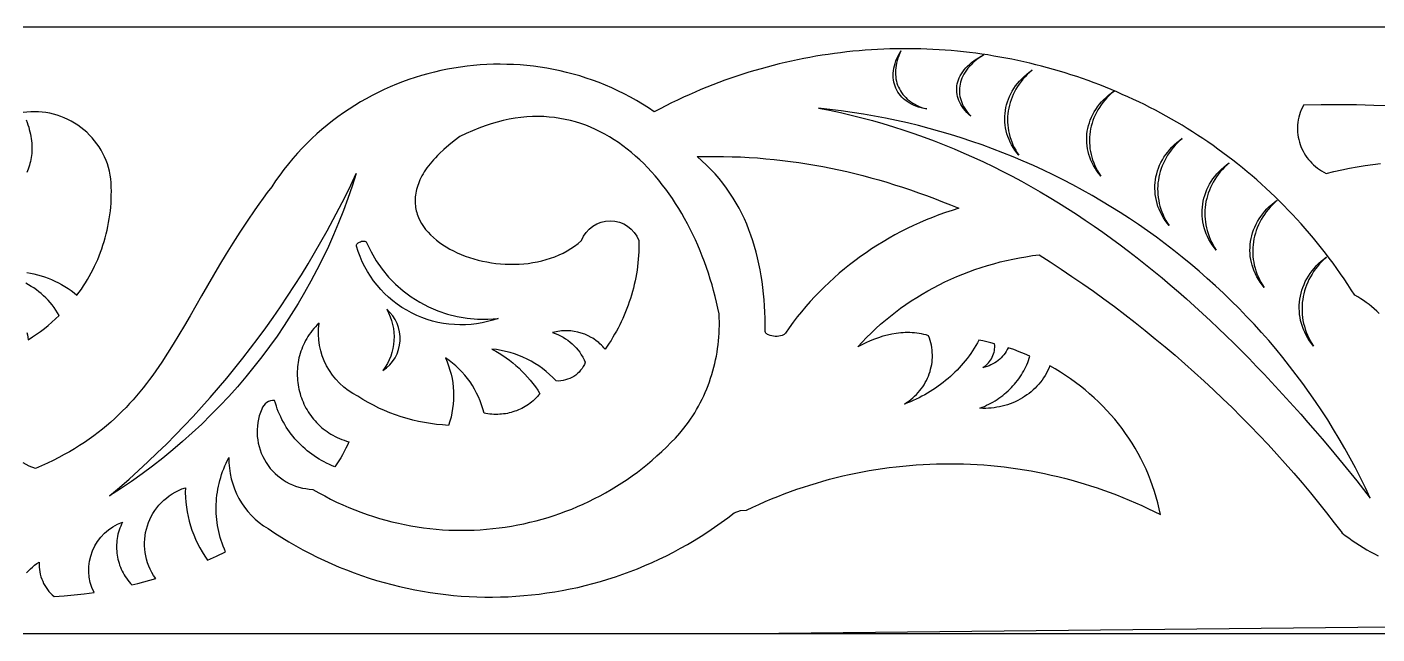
# Model space of a CAD drawing. Extents: x -444 to 493, y 179 to 249.
# Drawn here: x -209.2 to -53.6, y 178.8 to 248.8 of the extents above; entities that cross this region are included whole.
import ezdxf

# ---------------------------------------------------------------- set-up
doc = ezdxf.new("R2010")
doc.units = 0
doc.layers.add('LAYER_1', color=18, linetype='CONTINUOUS')

msp = doc.modelspace()

# ---------------------------------------------------------------- linework, layer by layer
at = {"layer": 'LAYER_1'}
for points in [[(-209.63, 248.78), (-141.13, 248.78), (-122, 248.78), (24.45, 248.78), (92.96, 248.78)], [(-53.34, 215.75), (-53.62, 216.02), (-53.91, 216.28), (-54.21, 216.53), (-54.51, 216.77), (-54.82, 217), (-55.15, 217.23), (-55.47, 217.44), (-55.81, 217.65), (-56.16, 217.84), (-56.56, 218.48), (-56.96, 219.1), (-57.37, 219.72), (-57.79, 220.33), (-58.22, 220.93), (-58.65, 221.53), (-59.09, 222.12), (-59.54, 222.71), (-59.99, 223.29), (-60.44, 223.86), (-60.91, 224.42), (-61.38, 224.98), (-61.85, 225.53), (-62.33, 226.08), (-62.82, 226.62), (-63.31, 227.15), (-63.81, 227.67), (-64.32, 228.19), (-64.83, 228.7), (-65.34, 229.2), (-65.86, 229.7), (-66.39, 230.19), (-66.92, 230.67), (-67.45, 231.15), (-67.99, 231.62), (-68.54, 232.08), (-69.09, 232.53), (-69.65, 232.98), (-70.21, 233.42), (-70.77, 233.85), (-71.34, 234.28), (-71.92, 234.7), (-72.49, 235.11), (-73.08, 235.52), (-73.66, 235.92), (-74.26, 236.31), (-74.85, 236.69), (-75.45, 237.07), (-76.05, 237.44), (-76.66, 237.8), (-77.27, 238.15), (-77.89, 238.5), (-78.51, 238.84), (-79.13, 239.17), (-79.76, 239.5), (-80.39, 239.82), (-81.02, 240.13), (-81.66, 240.43), (-82.3, 240.73), (-82.94, 241.01), (-83.59, 241.3), (-84.24, 241.57), (-84.89, 241.83), (-85.54, 242.09), (-86.2, 242.34), (-86.86, 242.59), (-87.53, 242.82), (-88.19, 243.05), (-88.86, 243.27), (-89.53, 243.48), (-90.2, 243.69), (-90.88, 243.89), (-91.56, 244.08), (-92.24, 244.26), (-92.92, 244.43), (-93.6, 244.6), (-94.29, 244.76), (-94.98, 244.91), (-95.67, 245.05), (-96.36, 245.19), (-97.05, 245.31), (-97.75, 245.43), (-98.44, 245.55), (-99.14, 245.65), (-99.84, 245.75), (-100.54, 245.83), (-101.24, 245.91), (-101.95, 245.99), (-102.65, 246.05), (-103.35, 246.11), (-104.06, 246.15), (-104.77, 246.19), (-105.47, 246.23), (-106.18, 246.25), (-106.89, 246.27), (-107.6, 246.27), (-108.31, 246.27), (-109.02, 246.26), (-109.73, 246.25), (-110.44, 246.22), (-111.15, 246.19), (-111.86, 246.15), (-112.57, 246.1), (-113.28, 246.04), (-113.99, 245.97), (-114.7, 245.9), (-115.41, 245.81), (-116.12, 245.72), (-116.83, 245.62), (-117.54, 245.52), (-118.25, 245.4), (-118.95, 245.27), (-119.66, 245.14), (-120.37, 245), (-121.07, 244.85), (-121.78, 244.69), (-122.48, 244.52), (-123.18, 244.35), (-123.88, 244.16), (-124.58, 243.97), (-125.28, 243.77), (-125.98, 243.56), (-126.67, 243.34), (-127.37, 243.11), (-128.06, 242.87), (-128.75, 242.63), (-129.44, 242.37), (-130.13, 242.11), (-130.81, 241.84), (-131.5, 241.56), (-132.18, 241.27), (-132.86, 240.97), (-133.53, 240.67), (-134.21, 240.35), (-134.88, 240.03), (-135.55, 239.69), (-136.22, 239.35), (-136.88, 239), (-137.56, 239.45), (-138.25, 239.89), (-138.94, 240.3), (-139.64, 240.69), (-140.35, 241.06), (-141.07, 241.42), (-141.79, 241.75), (-142.52, 242.06), (-143.25, 242.36), (-143.99, 242.63), (-144.73, 242.89), (-145.48, 243.13), (-146.23, 243.34), (-146.98, 243.54), (-147.74, 243.72), (-148.5, 243.88), (-149.26, 244.02), (-150.02, 244.15), (-150.79, 244.25), (-151.56, 244.33), (-152.32, 244.4), (-153.09, 244.45), (-153.86, 244.47), (-154.63, 244.48), (-155.4, 244.48), (-156.17, 244.45), (-156.93, 244.4), (-157.7, 244.34), (-158.46, 244.26), (-159.22, 244.16), (-159.97, 244.04), (-160.73, 243.9), (-161.48, 243.75), (-162.22, 243.58), (-162.97, 243.39), (-163.7, 243.18), (-164.44, 242.95), (-165.16, 242.71), (-165.89, 242.45), (-166.6, 242.17), (-167.31, 241.87), (-168.01, 241.56), (-168.71, 241.23), (-169.39, 240.88), (-170.07, 240.51), (-170.74, 240.13), (-171.41, 239.73), (-172.06, 239.31), (-172.7, 238.88), (-173.34, 238.42), (-173.96, 237.96), (-174.57, 237.47), (-175.18, 236.97), (-175.77, 236.45), (-176.35, 235.91), (-176.91, 235.36), (-177.47, 234.79), (-178.01, 234.21), (-178.54, 233.61), (-179.05, 232.99), (-179.56, 232.35), (-180.04, 231.7), (-180.52, 231.04), (-180.97, 230.35), (-181.48, 229.68), (-181.97, 229.02), (-182.45, 228.36), (-182.91, 227.7), (-183.81, 226.4), (-184.66, 225.12), (-185.47, 223.85), (-186.24, 222.6), (-186.98, 221.36), (-187.7, 220.15), (-189.07, 217.77), (-190.38, 215.48), (-191.03, 214.36), (-191.67, 213.27), (-192.32, 212.2), (-192.98, 211.15), (-193.65, 210.12), (-194.34, 209.12), (-194.69, 208.62), (-195.05, 208.14), (-195.41, 207.66), (-195.78, 207.18), (-196.16, 206.72), (-196.55, 206.25), (-196.94, 205.8), (-197.35, 205.35), (-197.76, 204.91), (-198.19, 204.47), (-198.62, 204.05), (-199.07, 203.63), (-199.53, 203.21), (-200, 202.8), (-200.48, 202.4), (-200.98, 202.01), (-201.49, 201.62), (-202.01, 201.25), (-202.56, 200.87), (-203.11, 200.51), (-203.69, 200.15), (-204.28, 199.8), (-204.88, 199.46), (-205.51, 199.13), (-206.15, 198.8), (-206.81, 198.48), (-207.5, 198.17), (-208.2, 197.87), (-208.92, 198.13), (-209.63, 198.51)], [(-51.92, 239.67), (-53.94, 239.74), (-55.97, 239.79), (-58, 239.81), (-60.02, 239.8), (-62.05, 239.77), (-62.19, 239.49), (-62.32, 239.21), (-62.43, 238.93), (-62.52, 238.64), (-62.6, 238.36), (-62.66, 238.07), (-62.71, 237.78), (-62.74, 237.49), (-62.75, 237.2), (-62.75, 236.92), (-62.74, 236.63), (-62.71, 236.35), (-62.66, 236.07), (-62.61, 235.79), (-62.53, 235.51), (-62.45, 235.24), (-62.35, 234.98), (-62.24, 234.72), (-62.11, 234.46), (-61.98, 234.21), (-61.83, 233.97), (-61.67, 233.74), (-61.49, 233.51), (-61.31, 233.29), (-61.11, 233.08), (-60.91, 232.88), (-60.69, 232.69), (-60.46, 232.51), (-60.22, 232.34), (-59.97, 232.18), (-59.71, 232.03), (-59.44, 231.9), (-58.55, 232.12), (-57.65, 232.31), (-56.76, 232.49), (-55.86, 232.65), (-54.97, 232.8), (-54.07, 232.92), (-53.17, 233.02)], [(-209.27, 238.06), (-209.16, 237.78), (-209.07, 237.5), (-208.98, 237.23), (-208.91, 236.96), (-208.84, 236.69), (-208.78, 236.42), (-208.73, 236.16), (-208.69, 235.9), (-208.66, 235.65), (-208.63, 235.39), (-208.61, 235.15), (-208.61, 234.9), (-208.61, 234.66), (-208.61, 234.42), (-208.63, 234.18), (-208.65, 233.95), (-208.69, 233.72), (-208.72, 233.49), (-208.77, 233.26), (-208.83, 233.04), (-208.89, 232.83), (-208.96, 232.61), (-209.03, 232.4), (-209.11, 232.19), (-209.2, 231.99)], [(-209.18, 213.55), (-209.12, 213.28), (-209.08, 213), (-209.04, 212.72), (-208.56, 213.03), (-208.09, 213.34), (-207.63, 213.67), (-207.17, 214.01), (-206.73, 214.37), (-206.3, 214.73), (-205.88, 215.11), (-205.47, 215.5), (-205.65, 215.82), (-205.85, 216.13), (-206.06, 216.43), (-206.28, 216.72), (-206.51, 217), (-206.75, 217.27), (-207, 217.54), (-207.26, 217.79), (-207.53, 218.03), (-207.8, 218.25), (-208.09, 218.47), (-208.38, 218.68), (-208.68, 218.87), (-208.99, 219.06), (-209.31, 219.23)], [(492.62, 185.2), (-126.2, 178.78), (-209.63, 178.78)], [(107.88, 178.78), (24.45, 178.78), (-133.48, 178.78)]]:
    msp.add_lwpolyline(points, dxfattribs=at)
for points in [[(-108.46, 246.03), (-108.59, 245.74), (-108.71, 245.46), (-108.81, 245.18), (-108.89, 244.9), (-108.96, 244.62), (-109.02, 244.35), (-109.06, 244.07), (-109.08, 243.81), (-109.09, 243.55), (-109.09, 243.29), (-109.06, 243.03), (-109.03, 242.79), (-108.98, 242.54), (-108.92, 242.3), (-108.84, 242.07), (-108.75, 241.85), (-108.64, 241.63), (-108.52, 241.42), (-108.39, 241.21), (-108.24, 241.01), (-108.08, 240.82), (-107.91, 240.64), (-107.72, 240.47), (-107.52, 240.3), (-107.31, 240.15), (-107.09, 240), (-106.85, 239.86), (-106.6, 239.74), (-106.34, 239.62), (-106.07, 239.51), (-105.78, 239.42), (-105.48, 239.33), (-105.81, 239.39), (-106.13, 239.47), (-106.43, 239.55), (-106.72, 239.65), (-106.99, 239.77), (-107.25, 239.89), (-107.5, 240.03), (-107.73, 240.17), (-107.95, 240.33), (-108.15, 240.5), (-108.34, 240.68), (-108.51, 240.87), (-108.66, 241.07), (-108.81, 241.27), (-108.93, 241.49), (-109.04, 241.71), (-109.13, 241.94), (-109.21, 242.18), (-109.27, 242.42), (-109.31, 242.67), (-109.34, 242.93), (-109.35, 243.19), (-109.34, 243.46), (-109.31, 243.73), (-109.27, 244.01), (-109.21, 244.29), (-109.13, 244.57), (-109.03, 244.86), (-108.92, 245.15), (-108.78, 245.44), (-108.63, 245.73)], [(-98.89, 245.57), (-99.17, 245.39), (-99.44, 245.21), (-99.7, 245.02), (-99.94, 244.83), (-100.16, 244.63), (-100.37, 244.43), (-100.57, 244.22), (-100.74, 244.01), (-100.91, 243.79), (-101.06, 243.57), (-101.19, 243.35), (-101.31, 243.12), (-101.42, 242.89), (-101.51, 242.66), (-101.58, 242.43), (-101.64, 242.19), (-101.68, 241.96), (-101.71, 241.72), (-101.72, 241.48), (-101.71, 241.25), (-101.69, 241.01), (-101.65, 240.77), (-101.6, 240.53), (-101.53, 240.3), (-101.45, 240.06), (-101.35, 239.83), (-101.23, 239.6), (-101.09, 239.37), (-100.94, 239.14), (-100.78, 238.92), (-100.59, 238.7), (-100.39, 238.48), (-100.64, 238.69), (-100.86, 238.91), (-101.06, 239.13), (-101.24, 239.36), (-101.41, 239.59), (-101.55, 239.82), (-101.68, 240.05), (-101.78, 240.29), (-101.87, 240.53), (-101.94, 240.77), (-101.99, 241.01), (-102.02, 241.25), (-102.03, 241.5), (-102.03, 241.74), (-102.01, 241.98), (-101.96, 242.22), (-101.9, 242.46), (-101.83, 242.7), (-101.73, 242.93), (-101.62, 243.16), (-101.48, 243.39), (-101.34, 243.62), (-101.17, 243.84), (-100.98, 244.06), (-100.78, 244.27), (-100.56, 244.47), (-100.33, 244.67), (-100.07, 244.87), (-99.8, 245.05), (-99.52, 245.23), (-99.21, 245.41)], [(-93.34, 243.78), (-93.63, 243.53), (-93.9, 243.28), (-94.15, 243.02), (-94.39, 242.75), (-94.61, 242.48), (-94.82, 242.2), (-95.02, 241.91), (-95.2, 241.61), (-95.36, 241.31), (-95.51, 241.01), (-95.65, 240.7), (-95.77, 240.39), (-95.87, 240.07), (-95.96, 239.75), (-96.03, 239.43), (-96.09, 239.11), (-96.13, 238.78), (-96.16, 238.45), (-96.17, 238.13), (-96.16, 237.8), (-96.14, 237.47), (-96.11, 237.14), (-96.05, 236.81), (-95.98, 236.49), (-95.9, 236.16), (-95.8, 235.84), (-95.68, 235.52), (-95.55, 235.2), (-95.4, 234.89), (-95.23, 234.58), (-95.05, 234.28), (-94.85, 233.98), (-95.09, 234.27), (-95.31, 234.57), (-95.51, 234.87), (-95.7, 235.18), (-95.86, 235.5), (-96, 235.82), (-96.13, 236.15), (-96.24, 236.47), (-96.32, 236.8), (-96.39, 237.14), (-96.44, 237.47), (-96.47, 237.81), (-96.49, 238.14), (-96.48, 238.48), (-96.46, 238.81), (-96.42, 239.14), (-96.36, 239.48), (-96.28, 239.8), (-96.18, 240.13), (-96.07, 240.45), (-95.94, 240.77), (-95.79, 241.08), (-95.62, 241.38), (-95.44, 241.68), (-95.24, 241.98), (-95.02, 242.26), (-94.78, 242.54), (-94.53, 242.8), (-94.26, 243.06), (-93.97, 243.31), (-93.66, 243.55)], [(-83.9, 241.38), (-84.19, 241.14), (-84.46, 240.88), (-84.71, 240.62), (-84.95, 240.35), (-85.17, 240.08), (-85.38, 239.8), (-85.58, 239.51), (-85.76, 239.22), (-85.92, 238.92), (-86.07, 238.61), (-86.21, 238.3), (-86.33, 237.99), (-86.43, 237.67), (-86.52, 237.35), (-86.59, 237.03), (-86.65, 236.71), (-86.69, 236.38), (-86.72, 236.06), (-86.73, 235.73), (-86.72, 235.4), (-86.7, 235.07), (-86.67, 234.74), (-86.61, 234.41), (-86.54, 234.09), (-86.46, 233.76), (-86.36, 233.44), (-86.24, 233.12), (-86.11, 232.81), (-85.96, 232.49), (-85.79, 232.18), (-85.61, 231.88), (-85.41, 231.58), (-85.65, 231.87), (-85.87, 232.17), (-86.07, 232.48), (-86.26, 232.79), (-86.42, 233.1), (-86.56, 233.42), (-86.69, 233.75), (-86.8, 234.08), (-86.88, 234.41), (-86.95, 234.74), (-87, 235.07), (-87.03, 235.41), (-87.05, 235.74), (-87.04, 236.08), (-87.02, 236.41), (-86.98, 236.75), (-86.92, 237.08), (-86.84, 237.41), (-86.74, 237.73), (-86.63, 238.05), (-86.5, 238.37), (-86.35, 238.68), (-86.18, 238.98), (-86, 239.28), (-85.79, 239.58), (-85.58, 239.86), (-85.34, 240.14), (-85.09, 240.41), (-84.82, 240.66), (-84.53, 240.91), (-84.22, 241.15)], [(-117.95, 239.42), (-116.69, 239.17), (-115.44, 238.9), (-114.2, 238.61), (-112.97, 238.31), (-111.74, 237.98), (-110.53, 237.64), (-109.33, 237.27), (-108.14, 236.89), (-106.96, 236.49), (-105.78, 236.07), (-104.62, 235.64), (-103.47, 235.18), (-102.32, 234.72), (-101.19, 234.23), (-100.06, 233.73), (-98.94, 233.21), (-97.83, 232.67), (-96.73, 232.12), (-95.64, 231.56), (-94.56, 230.98), (-93.48, 230.38), (-92.42, 229.77), (-91.36, 229.14), (-90.31, 228.5), (-89.27, 227.85), (-88.24, 227.19), (-87.22, 226.51), (-86.2, 225.81), (-85.2, 225.11), (-84.2, 224.39), (-83.2, 223.66), (-82.22, 222.92), (-81.24, 222.17), (-80.28, 221.4), (-79.31, 220.62), (-78.36, 219.84), (-77.41, 219.04), (-76.48, 218.23), (-75.54, 217.41), (-74.62, 216.59), (-73.7, 215.75), (-72.79, 214.9), (-71.89, 214.05), (-70.99, 213.18), (-70.1, 212.31), (-69.22, 211.43), (-68.34, 210.54), (-67.47, 209.64), (-66.61, 208.74), (-65.75, 207.83), (-64.9, 206.91), (-64.05, 205.98), (-63.21, 205.05), (-62.38, 204.11), (-61.55, 203.17), (-60.73, 202.22), (-59.92, 201.27), (-59.11, 200.31), (-57.5, 198.38), (-55.92, 196.43), (-54.37, 194.46), (-54.92, 195.63), (-55.48, 196.79), (-56.07, 197.93), (-56.67, 199.06), (-57.3, 200.18), (-57.94, 201.29), (-58.59, 202.38), (-59.27, 203.46), (-59.96, 204.53), (-60.67, 205.59), (-61.39, 206.63), (-62.13, 207.66), (-62.89, 208.68), (-63.66, 209.68), (-64.45, 210.67), (-65.25, 211.65), (-66.07, 212.61), (-66.9, 213.56), (-67.75, 214.49), (-68.62, 215.41), (-69.49, 216.32), (-70.39, 217.21), (-71.29, 218.08), (-72.21, 218.94), (-73.15, 219.79), (-74.09, 220.62), (-75.05, 221.43), (-76.03, 222.23), (-77.01, 223.02), (-78.01, 223.78), (-79.02, 224.53), (-80.04, 225.27), (-81.08, 225.99), (-82.13, 226.69), (-83.18, 227.38), (-84.25, 228.05), (-85.33, 228.7), (-86.43, 229.34), (-87.53, 229.96), (-88.64, 230.56), (-89.76, 231.14), (-90.9, 231.71), (-92.04, 232.26), (-93.19, 232.79), (-94.35, 233.3), (-95.52, 233.79), (-96.7, 234.27), (-97.89, 234.73), (-99.09, 235.17), (-100.3, 235.59), (-101.51, 235.99), (-102.73, 236.37), (-103.96, 236.73), (-105.2, 237.08), (-106.45, 237.4), (-107.7, 237.71), (-108.96, 237.99), (-110.22, 238.26), (-111.5, 238.5), (-112.78, 238.73), (-114.06, 238.93), (-115.35, 239.11), (-116.65, 239.28)], [(-76.04, 235.92), (-76.33, 235.67), (-76.59, 235.41), (-76.85, 235.14), (-77.09, 234.87), (-77.31, 234.59), (-77.52, 234.3), (-77.72, 234), (-77.9, 233.7), (-78.06, 233.39), (-78.21, 233.08), (-78.35, 232.76), (-78.46, 232.44), (-78.57, 232.12), (-78.66, 231.79), (-78.73, 231.46), (-78.79, 231.13), (-78.83, 230.79), (-78.86, 230.46), (-78.87, 230.12), (-78.86, 229.78), (-78.84, 229.45), (-78.8, 229.11), (-78.75, 228.77), (-78.68, 228.44), (-78.6, 228.11), (-78.5, 227.78), (-78.38, 227.45), (-78.25, 227.12), (-78.1, 226.8), (-77.93, 226.48), (-77.75, 226.17), (-77.55, 225.87), (-77.79, 226.16), (-78.01, 226.47), (-78.21, 226.78), (-78.39, 227.1), (-78.56, 227.43), (-78.7, 227.76), (-78.83, 228.09), (-78.93, 228.43), (-79.02, 228.77), (-79.09, 229.11), (-79.14, 229.45), (-79.17, 229.79), (-79.19, 230.14), (-79.18, 230.48), (-79.16, 230.83), (-79.12, 231.17), (-79.06, 231.51), (-78.98, 231.84), (-78.88, 232.18), (-78.77, 232.51), (-78.64, 232.83), (-78.49, 233.15), (-78.32, 233.46), (-78.14, 233.77), (-77.93, 234.07), (-77.71, 234.36), (-77.48, 234.65), (-77.23, 234.92), (-76.95, 235.19), (-76.67, 235.44), (-76.36, 235.69)], [(-131.95, 233.84), (-130.93, 233.86), (-129.92, 233.86), (-128.92, 233.85), (-127.92, 233.82), (-126.94, 233.79), (-125.96, 233.73), (-124.99, 233.67), (-124.03, 233.59), (-123.07, 233.5), (-122.12, 233.4), (-121.18, 233.28), (-120.24, 233.15), (-119.3, 233.01), (-118.37, 232.85), (-117.44, 232.68), (-116.52, 232.5), (-115.6, 232.31), (-114.68, 232.1), (-113.76, 231.88), (-112.85, 231.65), (-111.93, 231.4), (-111.02, 231.14), (-110.1, 230.87), (-109.19, 230.59), (-108.27, 230.29), (-107.35, 229.98), (-106.43, 229.66), (-105.51, 229.33), (-104.59, 228.98), (-103.66, 228.62), (-102.73, 228.25), (-101.79, 227.87), (-102.56, 227.63), (-103.32, 227.37), (-104.08, 227.1), (-104.82, 226.82), (-105.56, 226.52), (-106.3, 226.2), (-107.02, 225.88), (-107.73, 225.53), (-108.44, 225.18), (-109.14, 224.81), (-109.82, 224.42), (-110.5, 224.02), (-111.17, 223.61), (-111.83, 223.19), (-112.48, 222.75), (-113.12, 222.3), (-113.75, 221.83), (-114.37, 221.36), (-114.97, 220.87), (-115.57, 220.37), (-116.16, 219.86), (-116.73, 219.33), (-117.29, 218.79), (-117.84, 218.25), (-118.38, 217.69), (-118.9, 217.12), (-119.41, 216.53), (-119.91, 215.94), (-120.4, 215.34), (-120.87, 214.72), (-121.33, 214.1), (-121.77, 213.46), (-121.82, 213.41), (-121.87, 213.35), (-121.93, 213.31), (-122, 213.27), (-122.16, 213.2), (-122.34, 213.15), (-122.53, 213.12), (-122.73, 213.1), (-122.94, 213.1), (-123.15, 213.12), (-123.35, 213.15), (-123.54, 213.2), (-123.71, 213.26), (-123.85, 213.33), (-123.92, 213.38), (-123.97, 213.42), (-124.02, 213.47), (-124.05, 213.53), (-124.08, 213.58), (-124.09, 213.64), (-124.1, 213.7), (-124.09, 213.77), (-124.09, 214.49), (-124.11, 215.2), (-124.13, 215.91), (-124.17, 216.62), (-124.22, 217.32), (-124.29, 218.02), (-124.36, 218.72), (-124.46, 219.41), (-124.56, 220.1), (-124.68, 220.79), (-124.82, 221.46), (-124.97, 222.14), (-125.13, 222.8), (-125.32, 223.46), (-125.52, 224.11), (-125.74, 224.76), (-125.97, 225.4), (-126.23, 226.03), (-126.5, 226.65), (-126.79, 227.26), (-127.1, 227.87), (-127.43, 228.46), (-127.79, 229.05), (-128.16, 229.63), (-128.55, 230.19), (-128.97, 230.75), (-129.41, 231.29), (-129.87, 231.83), (-130.35, 232.35), (-130.86, 232.86), (-131.39, 233.36)], [(-70.61, 233.11), (-70.89, 232.86), (-71.16, 232.6), (-71.41, 232.33), (-71.65, 232.06), (-71.88, 231.77), (-72.09, 231.48), (-72.28, 231.19), (-72.46, 230.89), (-72.63, 230.58), (-72.78, 230.27), (-72.91, 229.95), (-73.03, 229.63), (-73.13, 229.31), (-73.22, 228.98), (-73.3, 228.65), (-73.35, 228.31), (-73.39, 227.98), (-73.42, 227.64), (-73.43, 227.31), (-73.43, 226.97), (-73.41, 226.63), (-73.37, 226.3), (-73.32, 225.96), (-73.25, 225.62), (-73.16, 225.29), (-73.06, 224.96), (-72.94, 224.63), (-72.81, 224.31), (-72.66, 223.99), (-72.49, 223.67), (-72.31, 223.36), (-72.11, 223.05), (-72.35, 223.35), (-72.57, 223.66), (-72.78, 223.97), (-72.96, 224.29), (-73.12, 224.61), (-73.27, 224.94), (-73.39, 225.28), (-73.5, 225.61), (-73.59, 225.95), (-73.66, 226.29), (-73.71, 226.64), (-73.74, 226.98), (-73.75, 227.32), (-73.75, 227.67), (-73.72, 228.01), (-73.68, 228.35), (-73.62, 228.69), (-73.54, 229.03), (-73.45, 229.36), (-73.33, 229.69), (-73.2, 230.02), (-73.05, 230.34), (-72.88, 230.65), (-72.7, 230.96), (-72.5, 231.26), (-72.28, 231.55), (-72.04, 231.83), (-71.79, 232.11), (-71.52, 232.37), (-71.23, 232.63), (-70.93, 232.87)], [(-65.09, 228.79), (-65.37, 228.54), (-65.64, 228.28), (-65.89, 228.01), (-66.13, 227.74), (-66.36, 227.46), (-66.57, 227.17), (-66.76, 226.87), (-66.94, 226.57), (-67.11, 226.26), (-67.25, 225.95), (-67.39, 225.63), (-67.51, 225.31), (-67.61, 224.99), (-67.7, 224.66), (-67.77, 224.33), (-67.83, 224), (-67.87, 223.66), (-67.9, 223.33), (-67.91, 222.99), (-67.91, 222.65), (-67.89, 222.32), (-67.85, 221.98), (-67.8, 221.64), (-67.73, 221.31), (-67.64, 220.97), (-67.54, 220.64), (-67.42, 220.32), (-67.29, 219.99), (-67.14, 219.67), (-66.97, 219.35), (-66.79, 219.04), (-66.59, 218.73), (-66.83, 219.03), (-67.05, 219.34), (-67.26, 219.65), (-67.44, 219.97), (-67.6, 220.3), (-67.75, 220.63), (-67.87, 220.96), (-67.98, 221.3), (-68.07, 221.63), (-68.14, 221.98), (-68.19, 222.32), (-68.22, 222.66), (-68.23, 223.01), (-68.22, 223.35), (-68.2, 223.69), (-68.16, 224.04), (-68.1, 224.38), (-68.02, 224.71), (-67.93, 225.05), (-67.81, 225.37), (-67.68, 225.7), (-67.53, 226.02), (-67.36, 226.33), (-67.18, 226.64), (-66.98, 226.94), (-66.76, 227.23), (-66.52, 227.52), (-66.27, 227.79), (-66, 228.06), (-65.71, 228.31), (-65.41, 228.56)], [(-59.41, 222.24), (-59.69, 221.99), (-59.96, 221.72), (-60.21, 221.45), (-60.45, 221.17), (-60.68, 220.88), (-60.89, 220.59), (-61.08, 220.28), (-61.26, 219.98), (-61.43, 219.66), (-61.58, 219.34), (-61.71, 219.02), (-61.83, 218.69), (-61.93, 218.36), (-62.02, 218.02), (-62.1, 217.69), (-62.15, 217.35), (-62.2, 217.01), (-62.22, 216.66), (-62.23, 216.32), (-62.23, 215.97), (-62.21, 215.63), (-62.17, 215.28), (-62.12, 214.94), (-62.05, 214.6), (-61.96, 214.26), (-61.86, 213.92), (-61.75, 213.59), (-61.61, 213.25), (-61.46, 212.93), (-61.29, 212.6), (-61.11, 212.28), (-60.91, 211.97), (-61.15, 212.28), (-61.38, 212.59), (-61.58, 212.91), (-61.76, 213.23), (-61.92, 213.57), (-62.07, 213.9), (-62.19, 214.24), (-62.3, 214.59), (-62.39, 214.93), (-62.46, 215.28), (-62.51, 215.63), (-62.54, 215.98), (-62.55, 216.34), (-62.55, 216.69), (-62.52, 217.04), (-62.48, 217.39), (-62.42, 217.73), (-62.34, 218.08), (-62.25, 218.42), (-62.13, 218.75), (-62, 219.09), (-61.85, 219.41), (-61.69, 219.73), (-61.5, 220.05), (-61.3, 220.35), (-61.08, 220.65), (-60.84, 220.94), (-60.59, 221.22), (-60.32, 221.5), (-60.03, 221.76), (-59.73, 222.01)]]:
    msp.add_lwpolyline(points, close=True, dxfattribs=at)
for points in [[(-209.21, 220.46), (-208.79, 220.39), (-208.37, 220.31), (-207.95, 220.21), (-207.54, 220.09), (-207.14, 219.96), (-206.74, 219.82), (-206.34, 219.66), (-205.95, 219.48), (-205.56, 219.29), (-205.19, 219.09), (-204.82, 218.87), (-204.45, 218.63), (-204.1, 218.38), (-203.75, 218.12), (-203.42, 217.84), (-203.16, 218.19), (-202.91, 218.55), (-202.67, 218.91), (-202.44, 219.27), (-202.21, 219.65), (-202, 220.02), (-201.79, 220.41), (-201.59, 220.79), (-201.39, 221.18), (-201.21, 221.58), (-201.03, 221.98), (-200.86, 222.39), (-200.71, 222.8), (-200.56, 223.21), (-200.42, 223.63), (-200.28, 224.05), (-200.16, 224.48), (-200.05, 224.91), (-199.95, 225.34), (-199.85, 225.78), (-199.77, 226.22), (-199.69, 226.66), (-199.63, 227.11), (-199.57, 227.56), (-199.53, 228.01), (-199.49, 228.47), (-199.47, 228.93), (-199.46, 229.39), (-199.45, 229.85), (-199.46, 230.32), (-199.48, 230.79), (-199.51, 231.26, 0.418111), (-209.63, 238.91)], [(-209.23, 185.83), (-209.01, 186.07), (-208.78, 186.29), (-208.55, 186.5), (-208.3, 186.7), (-208.04, 186.9), (-207.77, 187.08), (-207.78, 186.79), (-207.77, 186.5), (-207.74, 186.22), (-207.7, 185.94), (-207.64, 185.66), (-207.57, 185.39), (-207.48, 185.12), (-207.37, 184.87), (-207.26, 184.61), (-207.12, 184.37), (-206.98, 184.13), (-206.82, 183.9), (-206.65, 183.68), (-206.46, 183.48), (-206.27, 183.28), (-206.06, 183.09), (-204.9, 183.18), (-203.75, 183.29), (-202.6, 183.42), (-201.45, 183.57, -0.448476), (-198.16, 191.68), (-198.27, 191.45), (-198.38, 191.22), (-198.47, 190.99), (-198.55, 190.76), (-198.62, 190.52), (-198.69, 190.28), (-198.74, 190.04), (-198.78, 189.8), (-198.82, 189.56), (-198.84, 189.32), (-198.86, 189.08), (-198.86, 188.83), (-198.86, 188.59), (-198.84, 188.35), (-198.82, 188.11), (-198.79, 187.87), (-198.75, 187.64), (-198.7, 187.4), (-198.64, 187.17), (-198.57, 186.93), (-198.5, 186.71), (-198.41, 186.48), (-198.32, 186.26), (-198.21, 186.04), (-198.1, 185.82), (-197.98, 185.61), (-197.85, 185.4), (-197.71, 185.2), (-197.57, 185), (-197.41, 184.81), (-197.25, 184.62), (-197.08, 184.44), (-196.39, 184.61), (-195.7, 184.78), (-195.02, 184.97), (-194.34, 185.17), (-194.58, 185.52), (-194.79, 185.88), (-194.98, 186.25), (-195.14, 186.62), (-195.28, 187), (-195.4, 187.39), (-195.49, 187.78), (-195.56, 188.17), (-195.61, 188.56), (-195.63, 188.95), (-195.63, 189.34), (-195.61, 189.73), (-195.56, 190.12), (-195.5, 190.5), (-195.41, 190.88), (-195.3, 191.26), (-195.17, 191.62), (-195.02, 191.98), (-194.85, 192.33), (-194.66, 192.68), (-194.45, 193.01), (-194.22, 193.32), (-193.97, 193.63), (-193.7, 193.92), (-193.41, 194.2), (-193.11, 194.46), (-192.79, 194.71), (-192.45, 194.93), (-192.09, 195.14), (-191.72, 195.33), (-191.33, 195.5), (-190.92, 195.64), (-190.93, 195.08), (-190.91, 194.53), (-190.87, 193.97), (-190.8, 193.42), (-190.72, 192.87), (-190.61, 192.33), (-190.48, 191.79), (-190.33, 191.26), (-190.16, 190.74), (-189.96, 190.22), (-189.75, 189.71), (-189.51, 189.21), (-189.26, 188.72), (-188.98, 188.24), (-188.68, 187.76), (-188.37, 187.3), (-187.32, 187.76), (-186.29, 188.25), (-186.43, 188.57), (-186.56, 188.91), (-186.68, 189.24), (-186.79, 189.57), (-186.9, 189.91), (-186.99, 190.25), (-187.07, 190.6), (-187.14, 190.94), (-187.21, 191.29), (-187.26, 191.63), (-187.3, 191.98), (-187.33, 192.33), (-187.36, 192.68), (-187.37, 193.03), (-187.37, 193.38), (-187.36, 193.73), (-187.35, 194.08), (-187.32, 194.42), (-187.28, 194.77), (-187.24, 195.12), (-187.18, 195.47), (-187.11, 195.81), (-187.04, 196.15), (-186.95, 196.49), (-186.85, 196.83), (-186.75, 197.17), (-186.63, 197.5), (-186.5, 197.84), (-186.37, 198.17), (-186.22, 198.49), (-186.07, 198.81), (-185.9, 199.13, 0.272009), (-181.38, 190.93), (-180.6, 190.41), (-179.8, 189.9), (-179, 189.41), (-178.19, 188.94), (-177.37, 188.49), (-176.55, 188.06), (-175.72, 187.64), (-174.88, 187.24), (-174.04, 186.86), (-173.19, 186.5), (-172.34, 186.16), (-171.48, 185.83), (-170.62, 185.52), (-169.76, 185.23), (-168.89, 184.96), (-168.01, 184.71), (-167.13, 184.47), (-166.25, 184.26), (-165.37, 184.06), (-164.48, 183.87), (-163.59, 183.71), (-162.7, 183.56), (-161.81, 183.44), (-160.91, 183.33), (-160.02, 183.23), (-159.12, 183.16), (-158.22, 183.1), (-157.32, 183.06), (-156.42, 183.04), (-155.52, 183.04), (-154.62, 183.05), (-153.72, 183.08), (-152.83, 183.13), (-151.93, 183.2), (-151.04, 183.28), (-150.14, 183.39), (-149.25, 183.51), (-148.36, 183.64), (-147.48, 183.8), (-146.59, 183.97), (-145.71, 184.16), (-144.84, 184.37), (-143.96, 184.59), (-143.09, 184.84), (-142.23, 185.1), (-141.37, 185.38), (-140.51, 185.67), (-139.66, 185.98), (-138.81, 186.31), (-137.97, 186.66), (-137.14, 187.03), (-136.31, 187.41), (-135.49, 187.81), (-134.67, 188.22), (-133.86, 188.66), (-133.06, 189.11), (-132.27, 189.58), (-131.48, 190.07), (-130.7, 190.57), (-129.93, 191.09), (-129.17, 191.63), (-128.42, 192.18), (-127.68, 192.75), (-126.95, 193.02), (-126.25, 193.05), (-125.53, 193.39), (-124.82, 193.72), (-124.1, 194.04), (-123.37, 194.35), (-122.64, 194.65), (-121.91, 194.93), (-121.18, 195.21), (-120.44, 195.47), (-119.69, 195.72), (-118.95, 195.96), (-118.2, 196.19), (-117.45, 196.41), (-116.69, 196.62), (-115.93, 196.81), (-115.17, 197), (-114.41, 197.17), (-113.65, 197.33), (-112.88, 197.48), (-112.11, 197.62), (-111.34, 197.75), (-110.57, 197.87), (-109.8, 197.97), (-109.02, 198.07), (-108.24, 198.15), (-107.47, 198.22), (-106.69, 198.28), (-105.91, 198.33), (-105.13, 198.37), (-104.35, 198.4), (-103.57, 198.41), (-102.79, 198.42), (-102.01, 198.41), (-101.23, 198.39), (-100.45, 198.36), (-99.67, 198.32), (-98.89, 198.27), (-98.11, 198.2), (-97.33, 198.13), (-96.55, 198.04), (-95.78, 197.94), (-95, 197.83), (-94.23, 197.71), (-93.45, 197.58), (-92.68, 197.44), (-91.92, 197.28), (-91.15, 197.11), (-90.39, 196.94), (-89.62, 196.75), (-88.86, 196.55), (-88.11, 196.34), (-87.35, 196.11), (-86.6, 195.88), (-85.85, 195.63), (-85.11, 195.37), (-84.36, 195.11), (-83.62, 194.83), (-82.89, 194.53), (-82.16, 194.23), (-81.43, 193.92), (-80.71, 193.59), (-79.99, 193.25), (-79.27, 192.9), (-78.56, 192.54), (-78.7, 193.22), (-78.86, 193.89), (-79.04, 194.56), (-79.24, 195.22), (-79.46, 195.87), (-79.69, 196.51), (-79.94, 197.15), (-80.21, 197.77), (-80.5, 198.39), (-80.8, 199), (-81.12, 199.6), (-81.46, 200.2), (-81.82, 200.78), (-82.18, 201.35), (-82.57, 201.91), (-82.97, 202.47), (-83.39, 203.01), (-83.82, 203.54), (-84.27, 204.06), (-84.73, 204.57), (-85.2, 205.07), (-85.69, 205.55), (-86.19, 206.03), (-86.71, 206.49), (-87.24, 206.93), (-87.78, 207.37), (-88.33, 207.79), (-88.9, 208.2), (-89.48, 208.59), (-90.07, 208.97), (-90.68, 209.34), (-91.29, 209.69), (-91.41, 209.4), (-91.55, 209.12), (-91.69, 208.85), (-91.85, 208.58), (-92.01, 208.32), (-92.19, 208.06), (-92.38, 207.82), (-92.58, 207.58), (-92.78, 207.35), (-93, 207.13), (-93.22, 206.92), (-93.45, 206.72), (-93.69, 206.53), (-93.94, 206.34), (-94.2, 206.17), (-94.46, 206), (-94.73, 205.84), (-95, 205.7), (-95.28, 205.56), (-95.57, 205.44), (-95.86, 205.32), (-96.16, 205.22), (-96.47, 205.13), (-96.77, 205.05), (-97.08, 204.98), (-97.4, 204.92), (-97.72, 204.87), (-98.04, 204.83), (-98.36, 204.81), (-98.69, 204.8), (-99.02, 204.8), (-99.35, 204.82), (-99.09, 204.92), (-98.83, 205.03), (-98.58, 205.15), (-98.33, 205.27), (-98.09, 205.4), (-97.85, 205.53), (-97.61, 205.68), (-97.38, 205.82), (-97.16, 205.98), (-96.94, 206.13), (-96.72, 206.3), (-96.51, 206.47), (-96.31, 206.64), (-96.11, 206.82), (-95.92, 207.01), (-95.73, 207.2), (-95.55, 207.39), (-95.37, 207.59), (-95.2, 207.8), (-95.04, 208.01), (-94.88, 208.22), (-94.73, 208.44), (-94.58, 208.66), (-94.44, 208.89), (-94.31, 209.12), (-94.19, 209.35), (-94.07, 209.59), (-93.96, 209.83), (-93.85, 210.07), (-93.76, 210.32), (-93.67, 210.57), (-93.59, 210.83), (-94.2, 211.09), (-94.82, 211.33), (-95.46, 211.57), (-96.09, 211.78), (-96.2, 211.57), (-96.32, 211.36), (-96.45, 211.17), (-96.59, 210.98), (-96.74, 210.8), (-96.9, 210.62), (-97.07, 210.46), (-97.26, 210.31), (-97.45, 210.17), (-97.65, 210.04), (-97.86, 209.92), (-98.08, 209.81), (-98.3, 209.71), (-98.53, 209.63), (-98.77, 209.55), (-99.02, 209.5), (-98.84, 209.62), (-98.68, 209.75), (-98.52, 209.89), (-98.38, 210.03), (-98.25, 210.19), (-98.13, 210.35), (-98.03, 210.52), (-97.93, 210.7), (-97.85, 210.88), (-97.78, 211.07), (-97.73, 211.26), (-97.68, 211.45), (-97.66, 211.64), (-97.64, 211.84), (-97.64, 212.04), (-97.66, 212.24), (-98.1, 212.36), (-98.55, 212.47), (-99.01, 212.57), (-99.46, 212.66), (-99.63, 212.35), (-99.81, 212.04), (-100, 211.73), (-100.19, 211.43), (-100.39, 211.14), (-100.6, 210.85), (-100.82, 210.56), (-101.04, 210.28), (-101.27, 210.01), (-101.5, 209.74), (-101.74, 209.47), (-101.99, 209.21), (-102.24, 208.96), (-102.5, 208.71), (-102.76, 208.47), (-103.03, 208.23), (-103.31, 208), (-103.59, 207.78), (-103.88, 207.56), (-104.17, 207.34), (-104.47, 207.14), (-104.77, 206.94), (-105.08, 206.74), (-105.39, 206.55), (-105.71, 206.37), (-106.03, 206.2), (-106.36, 206.03), (-106.69, 205.87), (-107.03, 205.71), (-107.37, 205.57), (-107.71, 205.43), (-108.06, 205.29), (-107.8, 205.46), (-107.56, 205.63), (-107.32, 205.81), (-107.09, 206), (-106.88, 206.2), (-106.67, 206.4), (-106.47, 206.62), (-106.29, 206.84), (-106.11, 207.06), (-105.95, 207.29), (-105.79, 207.53), (-105.65, 207.77), (-105.52, 208.02), (-105.4, 208.27), (-105.29, 208.53), (-105.19, 208.79), (-105.1, 209.05), (-105.03, 209.32), (-104.97, 209.59), (-104.91, 209.86), (-104.87, 210.13), (-104.85, 210.41), (-104.83, 210.68), (-104.83, 210.96), (-104.84, 211.24), (-104.86, 211.52), (-104.9, 211.8), (-104.95, 212.08), (-105.01, 212.36), (-105.08, 212.63), (-105.17, 212.91), (-105.27, 213.18), (-105.54, 213.26), (-105.81, 213.32), (-106.08, 213.38), (-106.35, 213.43), (-106.62, 213.46), (-106.89, 213.49), (-107.15, 213.51), (-107.42, 213.53), (-107.68, 213.53), (-107.95, 213.53), (-108.21, 213.52), (-108.47, 213.5), (-108.99, 213.44), (-109.51, 213.35), (-110.02, 213.24), (-110.53, 213.11), (-111.03, 212.95), (-111.52, 212.77), (-112.01, 212.57), (-112.5, 212.36), (-112.97, 212.13), (-113.44, 211.88), (-112.94, 212.43), (-112.42, 212.96), (-111.89, 213.48), (-111.36, 213.99), (-110.8, 214.49), (-110.24, 214.97), (-109.67, 215.44), (-109.08, 215.89), (-108.49, 216.34), (-107.88, 216.77), (-107.27, 217.18), (-106.64, 217.58), (-106.01, 217.97), (-105.36, 218.34), (-104.71, 218.7), (-104.05, 219.05), (-103.38, 219.38), (-102.7, 219.69), (-102.02, 220), (-101.32, 220.28), (-100.63, 220.55), (-99.92, 220.81), (-99.2, 221.05), (-98.48, 221.27), (-97.76, 221.48), (-97.03, 221.68), (-96.29, 221.86), (-95.55, 222.02), (-94.8, 222.16), (-94.05, 222.29), (-93.29, 222.41), (-92.53, 222.5), (-91.26, 221.69), (-90, 220.86), (-88.75, 220.02), (-87.51, 219.16), (-86.28, 218.3), (-85.06, 217.42), (-83.86, 216.53), (-82.66, 215.62), (-81.48, 214.7), (-80.3, 213.78), (-79.14, 212.83), (-77.99, 211.88), (-76.86, 210.92), (-75.73, 209.94), (-74.62, 208.95), (-73.51, 207.95), (-72.43, 206.94), (-71.35, 205.91), (-70.28, 204.88), (-69.23, 203.83), (-68.19, 202.77), (-67.16, 201.7), (-66.15, 200.63), (-65.15, 199.53), (-64.16, 198.43), (-63.18, 197.32), (-62.22, 196.2), (-61.27, 195.07), (-60.34, 193.92), (-59.41, 192.77), (-58.51, 191.6), (-57.61, 190.43), (-57.65, 190.45), (-57.26, 190.15), (-56.85, 189.86), (-56.44, 189.57), (-56.03, 189.29), (-55.61, 189.02), (-55.18, 188.76), (-54.75, 188.5), (-54.32, 188.25), (-53.88, 188.01), (-53.44, 187.78)]]:
    msp.add_lwpolyline(points, format="xyb", dxfattribs=at)
for points in [[(-133.46, 202.5), (-133.2, 202.85), (-132.94, 203.2), (-132.69, 203.56), (-132.45, 203.93), (-132.22, 204.3), (-132, 204.68), (-131.78, 205.06), (-131.58, 205.45), (-131.38, 205.84), (-131.19, 206.23), (-131.01, 206.63), (-130.84, 207.04), (-130.68, 207.44), (-130.53, 207.86), (-130.39, 208.27), (-130.25, 208.69), (-130.13, 209.11), (-130.01, 209.53), (-129.91, 209.96), (-129.81, 210.39), (-129.72, 210.82), (-129.65, 211.26), (-129.58, 211.69), (-129.52, 212.13), (-129.47, 212.57), (-129.44, 213.01), (-129.41, 213.46), (-129.39, 213.9), (-129.38, 214.35), (-129.38, 214.79), (-129.4, 215.24), (-129.42, 215.69), (-129.56, 216.36), (-129.71, 217.04), (-129.87, 217.71), (-130.05, 218.38), (-130.23, 219.05), (-130.43, 219.71), (-130.64, 220.37), (-130.87, 221.03), (-131.1, 221.68), (-131.35, 222.33), (-131.6, 222.97), (-131.87, 223.61), (-132.15, 224.24), (-132.45, 224.86), (-132.75, 225.48), (-133.06, 226.08), (-133.39, 226.68), (-133.72, 227.27), (-134.07, 227.85), (-134.42, 228.42), (-134.79, 228.98), (-135.17, 229.53), (-135.56, 230.07), (-135.96, 230.59), (-136.36, 231.11), (-136.78, 231.61), (-137.21, 232.09), (-137.65, 232.56), (-138.1, 233.02), (-138.56, 233.47), (-139.03, 233.89), (-139.5, 234.31), (-139.99, 234.7), (-140.49, 235.08), (-140.99, 235.44), (-141.51, 235.78), (-142.03, 236.11), (-142.57, 236.41), (-143.11, 236.7), (-143.66, 236.97), (-144.22, 237.21), (-144.79, 237.44), (-145.36, 237.64), (-145.95, 237.83), (-146.54, 237.99), (-147.14, 238.12), (-147.75, 238.24), (-148.37, 238.33), (-149, 238.39), (-149.63, 238.44), (-150.28, 238.45), (-150.93, 238.44), (-151.58, 238.41), (-152.25, 238.34), (-152.92, 238.25), (-153.6, 238.13), (-154.29, 237.99), (-154.98, 237.81), (-155.68, 237.61), (-156.39, 237.37), (-157.11, 237.11), (-157.83, 236.82), (-158.56, 236.49), (-159.3, 236.13), (-159.96, 235.64), (-160.57, 235.15), (-161.13, 234.66), (-161.64, 234.18), (-161.88, 233.94), (-162.11, 233.7), (-162.33, 233.46), (-162.53, 233.23), (-162.73, 232.99), (-162.91, 232.76), (-163.08, 232.52), (-163.24, 232.29), (-163.39, 232.06), (-163.53, 231.83), (-163.66, 231.6), (-163.78, 231.37), (-163.89, 231.15), (-163.98, 230.92), (-164.07, 230.7), (-164.15, 230.48), (-164.22, 230.26), (-164.28, 230.04), (-164.33, 229.83), (-164.37, 229.61), (-164.4, 229.4), (-164.43, 229.19), (-164.44, 228.98), (-164.45, 228.77), (-164.44, 228.57), (-164.43, 228.37), (-164.41, 228.17), (-164.39, 227.97), (-164.35, 227.77), (-164.31, 227.57), (-164.26, 227.38), (-164.2, 227.19), (-164.13, 227), (-164.06, 226.82), (-163.89, 226.45), (-163.7, 226.1), (-163.47, 225.76), (-163.23, 225.42), (-162.95, 225.1), (-162.66, 224.79), (-162.34, 224.49), (-162, 224.2), (-161.64, 223.92), (-161.27, 223.66), (-160.87, 223.41), (-160.46, 223.17), (-160.03, 222.95), (-159.59, 222.74), (-159.13, 222.54), (-158.66, 222.36), (-158.18, 222.19), (-157.69, 222.04), (-157.19, 221.9), (-156.69, 221.78), (-156.17, 221.68), (-155.65, 221.59), (-155.13, 221.52), (-154.6, 221.47), (-154.06, 221.43), (-153.53, 221.41), (-153, 221.41), (-152.46, 221.43), (-151.93, 221.47), (-151.4, 221.52), (-150.88, 221.6), (-150.35, 221.7), (-149.84, 221.81), (-149.33, 221.95), (-148.83, 222.11), (-148.34, 222.29), (-147.86, 222.49), (-147.39, 222.71), (-146.94, 222.95), (-146.49, 223.22), (-146.07, 223.51), (-145.65, 223.82), (-145.26, 224.16, -0.6875), (-138.65, 224.16), (-138.65, 223.72), (-138.65, 223.29), (-138.67, 222.86), (-138.69, 222.43), (-138.73, 222), (-138.77, 221.58), (-138.82, 221.15), (-138.87, 220.73), (-138.94, 220.32), (-139.01, 219.9), (-139.1, 219.49), (-139.19, 219.08), (-139.28, 218.67), (-139.39, 218.27), (-139.5, 217.87), (-139.63, 217.47), (-139.76, 217.08), (-139.89, 216.69), (-140.04, 216.3), (-140.19, 215.92), (-140.35, 215.54), (-140.51, 215.16), (-140.69, 214.79), (-140.87, 214.42), (-141.05, 214.06), (-141.25, 213.7), (-141.45, 213.34), (-141.66, 212.99), (-141.87, 212.64), (-142.09, 212.3), (-142.32, 211.96), (-142.55, 211.63), (-142.69, 211.79), (-142.83, 211.95), (-142.98, 212.1), (-143.14, 212.24), (-143.29, 212.38), (-143.46, 212.52), (-143.62, 212.64), (-143.8, 212.76), (-143.97, 212.88), (-144.15, 212.98), (-144.52, 213.18), (-144.9, 213.35), (-145.29, 213.48), (-145.69, 213.6), (-146.1, 213.68), (-146.3, 213.71), (-146.51, 213.73), (-146.72, 213.75), (-146.93, 213.75), (-147.14, 213.75), (-147.35, 213.75), (-147.56, 213.73), (-147.77, 213.71), (-147.98, 213.68), (-148.19, 213.64), (-148.4, 213.59), (-148.61, 213.53), (-148.3, 213.43), (-147.99, 213.3), (-147.69, 213.16), (-147.4, 213), (-147.12, 212.83), (-146.85, 212.65), (-146.59, 212.45), (-146.34, 212.23), (-146.11, 212.01), (-145.88, 211.77), (-145.67, 211.52), (-145.47, 211.26), (-145.29, 210.99), (-145.12, 210.71), (-144.96, 210.41), (-144.83, 210.11), (-144.94, 209.86), (-145.06, 209.62), (-145.21, 209.4), (-145.37, 209.19), (-145.55, 208.99), (-145.74, 208.81), (-145.94, 208.64), (-146.16, 208.49), (-146.39, 208.36), (-146.62, 208.24), (-146.87, 208.15), (-147.12, 208.07), (-147.38, 208.01), (-147.65, 207.97), (-147.92, 207.95), (-148.19, 207.96), (-148.56, 208.34), (-148.95, 208.71), (-149.34, 209.05), (-149.76, 209.38), (-150.19, 209.69), (-150.63, 209.97), (-151.08, 210.24), (-151.55, 210.48), (-152.02, 210.71), (-152.51, 210.91), (-153, 211.09), (-153.51, 211.24), (-154.02, 211.37), (-154.53, 211.48), (-155.06, 211.57), (-155.59, 211.63), (-155.16, 211.4), (-154.75, 211.16), (-154.34, 210.9), (-153.95, 210.63), (-153.56, 210.35), (-153.19, 210.06), (-152.82, 209.75), (-152.47, 209.43), (-152.13, 209.1), (-151.8, 208.76), (-151.48, 208.41), (-151.17, 208.04), (-150.87, 207.67), (-150.59, 207.29), (-150.32, 206.89), (-150.06, 206.49), (-150.21, 206.32), (-150.36, 206.15), (-150.52, 205.98), (-150.68, 205.83), (-150.85, 205.68), (-151.02, 205.53), (-151.2, 205.39), (-151.38, 205.26), (-151.56, 205.14), (-151.75, 205.02), (-151.94, 204.91), (-152.14, 204.8), (-152.34, 204.71), (-152.54, 204.62), (-152.75, 204.53), (-152.96, 204.46), (-153.17, 204.39), (-153.38, 204.32), (-153.6, 204.27), (-153.81, 204.22), (-154.03, 204.18), (-154.25, 204.15), (-154.48, 204.12), (-154.7, 204.11), (-154.92, 204.1), (-155.15, 204.09), (-155.37, 204.1), (-155.6, 204.11), (-155.82, 204.13), (-156.05, 204.16), (-156.28, 204.2), (-156.5, 204.25), (-156.63, 204.73), (-156.78, 205.2), (-156.95, 205.67), (-157.15, 206.12), (-157.36, 206.57), (-157.6, 207), (-157.85, 207.43), (-158.12, 207.84), (-158.41, 208.24), (-158.72, 208.63), (-159.05, 209), (-159.4, 209.36), (-159.76, 209.7), (-160.15, 210.02), (-160.54, 210.33), (-160.96, 210.63), (-160.76, 210.16), (-160.58, 209.69), (-160.43, 209.21), (-160.3, 208.73), (-160.19, 208.24), (-160.11, 207.75), (-160.05, 207.26), (-160.02, 206.76), (-160.01, 206.26), (-160.02, 205.77), (-160.06, 205.27), (-160.12, 204.78), (-160.2, 204.29), (-160.31, 203.8), (-160.44, 203.32), (-160.6, 202.84), (-161.29, 202.89), (-161.98, 202.95), (-162.67, 203.04), (-163.36, 203.15), (-164.04, 203.29), (-164.71, 203.44), (-165.38, 203.62), (-166.04, 203.82), (-166.7, 204.04), (-167.35, 204.29), (-167.99, 204.55), (-168.62, 204.84), (-169.25, 205.15), (-169.86, 205.47), (-170.47, 205.83), (-171.06, 206.2, -0.321587), (-175.52, 214.63), (-175.73, 214.42), (-175.94, 214.21), (-176.13, 213.99), (-176.31, 213.77), (-176.48, 213.55), (-176.64, 213.32), (-176.8, 213.09), (-176.94, 212.85), (-177.08, 212.61), (-177.2, 212.37), (-177.32, 212.13), (-177.43, 211.88), (-177.52, 211.63), (-177.61, 211.38), (-177.7, 211.13), (-177.77, 210.87), (-177.83, 210.62), (-177.89, 210.36), (-177.93, 210.1), (-177.97, 209.84), (-178, 209.59), (-178.02, 209.33), (-178.03, 209.07), (-178.04, 208.81), (-178.03, 208.55), (-178.02, 208.29), (-178, 208.03), (-177.97, 207.77), (-177.94, 207.52), (-177.89, 207.26), (-177.84, 207.01), (-177.78, 206.76), (-177.71, 206.51), (-177.64, 206.26), (-177.55, 206.02), (-177.46, 205.78), (-177.36, 205.54), (-177.26, 205.3), (-177.15, 205.07), (-177.03, 204.84), (-176.9, 204.62), (-176.76, 204.4), (-176.62, 204.18), (-176.47, 203.96), (-176.32, 203.76), (-176.15, 203.55), (-175.98, 203.35), (-175.8, 203.16), (-175.62, 202.97), (-175.43, 202.79), (-175.23, 202.61), (-175.03, 202.44), (-174.82, 202.28), (-174.6, 202.12), (-174.38, 201.97), (-174.15, 201.83), (-173.91, 201.69), (-173.67, 201.56), (-173.42, 201.44), (-173.17, 201.32), (-172.9, 201.21), (-172.64, 201.12), (-172.36, 201.03), (-172.09, 200.94), (-172.25, 200.56), (-172.42, 200.19), (-172.61, 199.82), (-172.81, 199.45), (-173.02, 199.1), (-173.24, 198.75), (-173.47, 198.4), (-173.71, 198.06), (-174.02, 198.19), (-174.33, 198.32), (-174.64, 198.47), (-174.94, 198.62), (-175.23, 198.78), (-175.52, 198.95), (-175.81, 199.13), (-176.08, 199.31), (-176.36, 199.5), (-176.62, 199.7), (-176.88, 199.91), (-177.13, 200.13), (-177.38, 200.35), (-177.62, 200.58), (-177.86, 200.81), (-178.08, 201.05), (-178.3, 201.3), (-178.51, 201.56), (-178.72, 201.82), (-178.92, 202.09), (-179.11, 202.36), (-179.29, 202.64), (-179.46, 202.92), (-179.63, 203.21), (-179.79, 203.51), (-179.94, 203.81), (-180.08, 204.12), (-180.21, 204.43), (-180.33, 204.74), (-180.44, 205.06), (-180.55, 205.38), (-180.64, 205.71, 0.338872), (-182.13, 204.72, 0.525468), (-176.23, 195.46), (-175.55, 195.07), (-174.87, 194.7), (-174.18, 194.34), (-173.49, 194), (-172.79, 193.68), (-172.09, 193.37), (-171.39, 193.09), (-170.69, 192.82), (-169.97, 192.56), (-169.26, 192.33), (-168.55, 192.11), (-167.83, 191.9), (-167.11, 191.72), (-166.38, 191.55), (-165.66, 191.39), (-164.93, 191.25), (-164.21, 191.13), (-163.48, 191.03), (-162.75, 190.94), (-162.02, 190.87), (-161.29, 190.81), (-160.56, 190.77), (-159.83, 190.74), (-159.11, 190.74), (-158.38, 190.74), (-157.65, 190.77), (-156.93, 190.8), (-156.2, 190.86), (-155.48, 190.93), (-154.76, 191.01), (-154.05, 191.11), (-153.33, 191.22), (-152.62, 191.36), (-151.91, 191.5), (-151.21, 191.66), (-150.51, 191.84), (-149.81, 192.03), (-149.12, 192.23), (-148.43, 192.45), (-147.75, 192.68), (-147.07, 192.93), (-146.4, 193.19), (-145.73, 193.47), (-145.07, 193.76), (-144.41, 194.07), (-143.77, 194.39), (-143.12, 194.72), (-142.49, 195.07), (-141.86, 195.44), (-141.24, 195.81), (-140.62, 196.2), (-140.02, 196.61), (-139.42, 197.02), (-138.83, 197.45), (-138.25, 197.9), (-137.68, 198.36), (-137.12, 198.83), (-136.57, 199.31), (-136.02, 199.81), (-135.49, 200.32), (-134.97, 200.85), (-134.45, 201.38), (-133.95, 201.93)], [(-199.65, 194.71, 0.109564), (-171.24, 231.87, -0.179531)], [(-170.05, 223.94, 0.332603), (-154.86, 215.18, -0.434313), (-171.21, 223.52), (-171.22, 223.6), (-171.2, 223.67), (-171.16, 223.74), (-171.1, 223.81), (-171.02, 223.87), (-170.94, 223.93), (-170.84, 223.98), (-170.73, 224.02), (-170.63, 224.06), (-170.52, 224.08), (-170.41, 224.09), (-170.31, 224.09), (-170.23, 224.08), (-170.15, 224.05), (-170.09, 224.01)], [(-168.15, 209.15, 0.498557), (-167.72, 216.23, -0.297447)]]:
    msp.add_lwpolyline(points, format="xyb", close=True, dxfattribs=at)

doc.saveas('drawing.dxf')
